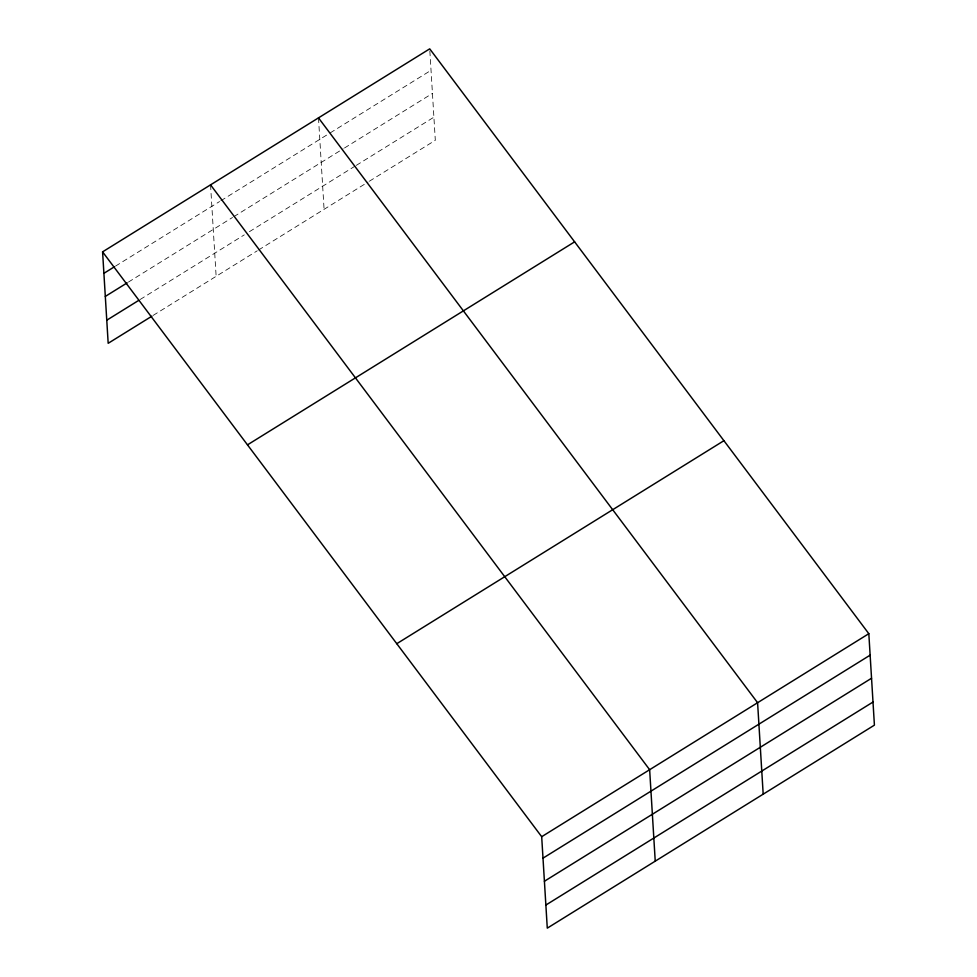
<?xml version="1.0" encoding="UTF-8"?>
<svg xmlns="http://www.w3.org/2000/svg" width="977" height="977" viewBox="0 0 977 977"><rect width="100%" height="100%" fill="white"/><g stroke="black" fill="none" stroke-linecap="round" stroke-linejoin="round"><path stroke-width="0.73" stroke-dasharray="4.88 3.66" d="M115.469 266.147L219.569 201.543M220.851 200.749L328.858 133.715M330.153 132.921L431.028 70.32M128.439 282.06L232.538 217.468M233.833 216.662L343.208 148.785M344.502 147.991L432.445 93.413M140.175 299.475L244.274 234.883M249.416 231.683L355.005 166.163M356.3 165.357L433.898 117.203M153.157 315.4L257.256 250.796M258.539 250.002L368.06 182.04M369.355 181.233L435.315 140.297L429.807 50.279M318.49 117.875L324.083 209.322M210.543 184.861L216.137 276.32"/><path stroke-width="1.47" d="M102.585 251.858L429.721 48.85L868.822 633.694L874.415 725.142L547.279 928.15L541.685 836.703L102.585 251.858L108.178 343.306L151.875 316.194M103.892 273.328L114.175 266.941M105.308 296.422L127.157 282.866M106.762 320.212L138.893 300.281M247.486 444.853L574.623 241.844M396.784 643.696L723.92 440.688M541.685 836.703L868.822 633.694M542.992 858.16L870.141 655.152M544.409 881.254L871.545 678.246M545.862 905.056L872.998 702.048M318.49 117.875L757.59 702.707L763.184 794.167M210.543 184.861L649.644 769.705L655.237 861.152"/></g></svg>
